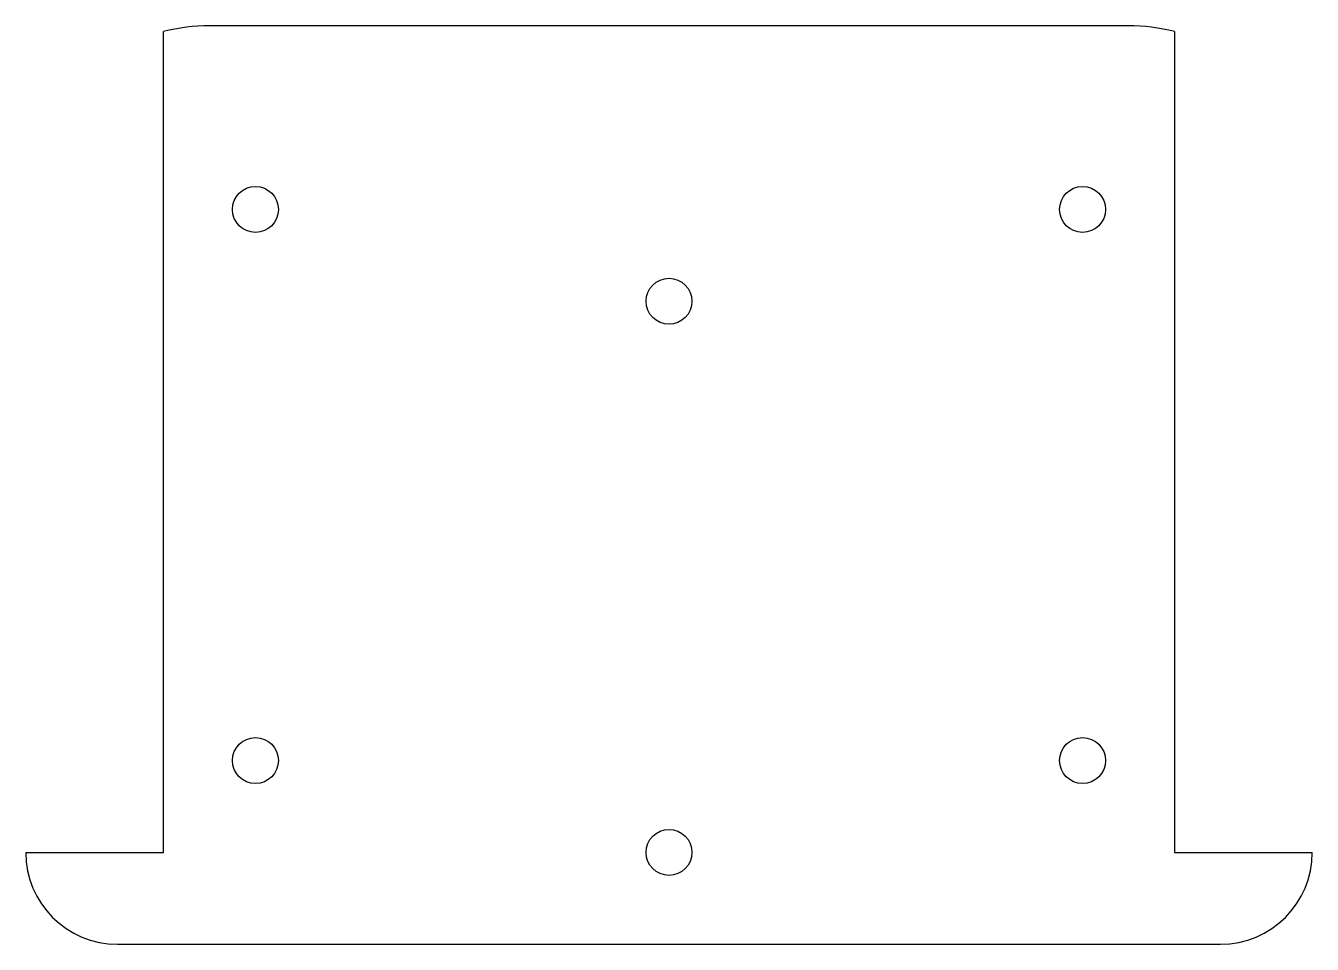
# Model space of a CAD drawing. Header units: millimetres. Extents: x -70 to 70, y -50 to 50.
import ezdxf

# ---------------------------------------------------------------- set-up
doc = ezdxf.new("R2010")
doc.units = ezdxf.units.MM

msp = doc.modelspace()

# ---------------------------------------------------------------- linework, layer by layer
at = {"color": 7, "linetype": 'Continuous', "lineweight": 25}
for p, q in [((-55, -40), (-55, 49.36)), ((50, 50), (-50, 50)), ((55, 49.36), (55, -40)), ((-70, -40), (-55, -40)), ((55, -40), (70, -40)), ((-60, -50), (60, -50))]:
    msp.add_line(p, q, dxfattribs=at)
for centre in [(-45, 30), (45, 30), (0, 20), (-45, -30), (45, -30), (0, -40)]:
    msp.add_circle(centre, 2.5, dxfattribs=at)
for centre, radius, start, end in [((-50, 30), 20, 90, 104.4775), ((50, 30), 20, 75.5225, 90), ((-60, -40), 10, 180, 270), ((60, -40), 10, 270, 0)]:
    msp.add_arc(centre, radius, start, end, dxfattribs=at)

doc.saveas('drawing.dxf')
